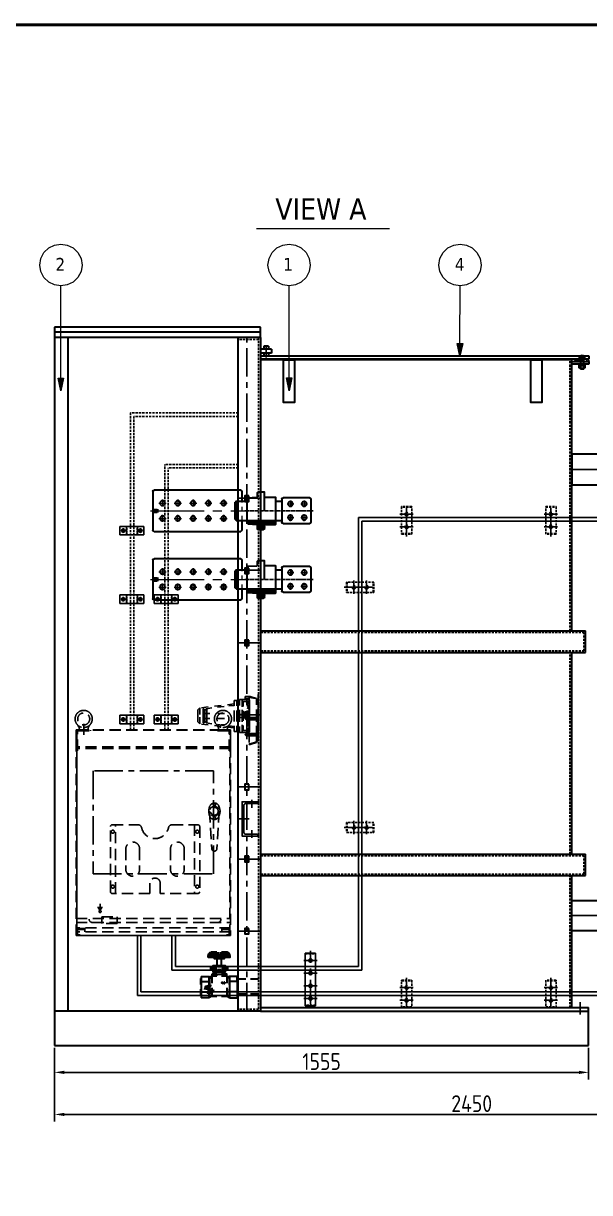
# Model space of a CAD drawing. Header units: millimetres. Extents: x 88585 to 99951, y -167251 to -159927.
# Drawn here: x 92421 to 94070, y -163577 to -160170 of the extents above; entities that cross this region are included whole.
import ezdxf

# ---------------------------------------------------------------- set-up
doc = ezdxf.new("R2010")
doc.units = ezdxf.units.MM
doc.header["$LTSCALE"] = 13
for name, pattern in [('CENTER', [50.8, 31.75, -6.35, 6.35, -6.35]), ('CENTER2', [1.125, 0.75, -0.125, 0.125, -0.125]), ('CENTERX2', [101.6, 63.5, -12.7, 12.7, -12.7]), ('DASHED', [0.75, 0.5, -0.25]), ('HIDDEN', [9.525, 6.35, -3.175]), ('点画线', [18, 12, -2, 2, -2]), ('虚线', [2, 1, -1])]:
    doc.linetypes.add(name, pattern=pattern)
for name, color, linetype in [('1', 4, 'Continuous'), ('1轮廓实线层', 7, 'Continuous'), ('2细线层', 4, 'Continuous'), ('3', 6, 'HIDDEN'), ('3中心线层', 1, 'CENTER'), ('4虚线层', 6, 'DASHED'), ('5剖面线层', 2, 'Continuous'), ('中心线', 1, 'CENTER2'), ('粗实线', 4, 'Continuous'), ('细实线', 2, 'Continuous')]:
    doc.layers.add(name, color=color, linetype=linetype)
for name, color, linetype, lineweight in [('中心线层', 1, '点画线', 18), ('剖面线层', 4, 'Continuous', 18), ('标注、文本', 3, 'Continuous', 25), ('虚线层', 6, '虚线', 18), ('铁心', 3, 'Continuous', 0)]:
    doc.layers.add(name, color=color, linetype=linetype, lineweight=lineweight)
doc.styles.get("Standard").update_dxf_attribs({"font": 'gbenor.shx', "bigfont": 'gbcbig.shx'})
doc.styles.add('Tahoma$001', font='tahoma.ttf', dxfattribs={"height": 2.159784})
doc.dimstyles.new('1-15', dxfattribs={"dimscale": 14, "dimtxt": 3.5, "dimasz": 2, "dimexe": 1.5, "dimexo": 0.5, "dimgap": 0.5, "dimtad": 1, "dimtoh": 1, "dimdec": 1, "dimdsep": 46, "dimtxsty": 'Standard', "dimcen": 2.5, "dimclrd": 3, "dimclre": 3, "dimclrt": 3, "dimadec": 0, "dimazin": 2, "dimtfac": 1, "dimtdec": 1, "dimtmove": 0, "dimatfit": 2, "dimfxl": 1, "dimarcsym": 0})

# ---------------------------------------------------------------- blocks, each defined once
blk = doc.blocks.new('A$C78C401C3')
at = {"layer": '剖面线层'}
h = blk.add_hatch(dxfattribs=at)
h.set_pattern_fill('无图案', color=256, angle=-45, style=0, pattern_type=0)
h.set_pattern_definition([(315, (-50.6011, 240.7014), (0.7071068, 0.7071068), [])])
edge = h.paths.add_edge_path(flags=0)
edge.add_line((108.7, 32), (132.8, 32))
edge.add_line((132.8, 32), (191.7, 32))
edge.add_line((191.7, 32), (191.7, 23.9))
edge.add_arc((189.7, 23.9), 2, -86.1859, 0, ccw=False)
edge.add_line((189.9, 21.9), (162.7, 20.1))
edge.add_arc((162.7, 19.1), 1, 93.8141, 180)
edge.add_line((161.7, 19.1), (161.7, 6))
edge.add_arc((160.7, 6), 1, -90, 0, ccw=False)
edge.add_line((160.7, 5), (142.7, 5))
edge.add_arc((142.7, 6), 1, 180, 270, ccw=False)
edge.add_line((141.7, 6), (141.7, 9.8))
edge.add_line((141.7, 9.8), (140.6, 10.4))
edge.add_line((140.6, 10.4), (141.7, 11.2))
edge.add_line((141.7, 11.2), (141.7, 12.5))
edge.add_line((141.7, 12.5), (140.6, 13.2))
edge.add_line((140.6, 13.2), (141.7, 13.9))
edge.add_line((141.7, 13.9), (141.7, 15))
edge.add_line((141.7, 15), (140.5, 15.9))
edge.add_line((140.5, 15.9), (141.7, 16.7))
edge.add_line((141.7, 16.7), (141.7, 18.6))
edge.add_line((141.7, 18.6), (141.7, 19))
edge.add_arc((140.7, 19), 1, 0, 90)
edge.add_line((140.7, 20), (109.7, 20))
edge.add_arc((109.7, 21), 1, 180, 270, ccw=False)
edge.add_line((108.7, 21), (108.7, 32))
at = {"layer": '中心线'}
for p, q in [((106.2, 60), (0, 60)), ((95.2, 60), (28.3, 60)), ((198.9, 60), (106.2, 60))]:
    blk.add_line(p, q, dxfattribs=at)
at = {"layer": '中心线层'}
for p, q in [((35.8, 80), (15.8, 80)), ((25.8, 90), (25.8, 70)), ((75.8, 80), (55.8, 80)), ((65.8, 90), (65.8, 70)), ((271, 82.2), (249.8, 82.2)), ((260.2, 92.5), (260.2, 71.9)), ((315.5, 82.2), (294.3, 82.2)), ((304.7, 92.5), (304.7, 71.9)), ((360, 82.2), (338.8, 82.2)), ((349.2, 92.5), (349.2, 71.9)), ((404.5, 82.2), (383.3, 82.2)), ((393.7, 92.5), (393.7, 71.9)), ((449, 82.2), (427.8, 82.2)), ((438.2, 92.5), (438.2, 71.9)), ((35.8, 40), (15.8, 40)), ((25.8, 30), (25.8, 50)), ((75.8, 40), (55.8, 40)), ((65.8, 30), (65.8, 50)), ((473.4, 60), (198.9, 60)), ((271, 37.8), (249.8, 37.8)), ((260.2, 27.4), (260.2, 48.1)), ((315.5, 37.8), (294.3, 37.8)), ((304.7, 27.4), (304.7, 48.1)), ((360, 37.7), (338.8, 37.7)), ((349.2, 27.4), (349.2, 48.1)), ((404.5, 37.7), (383.3, 37.7)), ((393.7, 27.4), (393.7, 48.1)), ((449, 37.7), (427.8, 37.7)), ((438.2, 27.4), (438.2, 48.1))]:
    blk.add_line(p, q, dxfattribs=at)
at = {"layer": '粗实线', "lineweight": 30}
for p, q in [((141.7, 60), (141.7, 114)), ((159.7, 115), (142.7, 115)), ((161.7, 101.9), (161.7, 113)), ((206.7, 88), (206.7, 116)), ((210.7, 120), (462.7, 120)), ((466.7, 116), (466.7, 4)), ((5.8, 26.5), (5.8, 93.5)), ((9.8, 97.5), (86.8, 97.5)), ((90.8, 93.5), (90.8, 26.5)), ((108.7, 88), (90.8, 88)), ((108.7, 21), (108.7, 99)), ((141.7, 100), (109.7, 100)), ((190.8, 98.1), (163.6, 99.9)), ((191.7, 23.9), (191.7, 97.1)), ((223.7, 88), (191.7, 88)), ((223.7, 88), (226.7, 85)), ((223.7, 88), (223.7, 32)), ((226.7, 35), (226.7, 85)), ((223.7, 32), (226.7, 35)), ((86.8, 22.5), (9.8, 22.5)), ((108.7, 32), (90.8, 32)), ((223.7, 32), (99.7, 32)), ((140.7, 20), (109.7, 20)), ((141.8, 16.7), (140.5, 15.9)), ((140.5, 15.9), (141.8, 15)), ((141.7, 13.9), (140.6, 13.2)), ((140.6, 13.2), (141.7, 12.5)), ((141.7, 11.2), (140.6, 10.4)), ((140.6, 10.4), (141.7, 9.8)), ((141.7, 18.6), (141.7, 19)), ((141.7, 16.7), (141.7, 18.6)), ((141.7, 13.9), (141.7, 15)), ((141.7, 11.2), (141.7, 12.5)), ((141.7, 8), (141.7, 9.8)), ((159.7, 5), (144.7, 5)), ((161.7, 7), (161.7, 18.1)), ((189.9, 21.9), (163.6, 20.1)), ((206.7, 4), (206.7, 32)), ((462.7, 0), (210.7, 0))]:
    blk.add_line(p, q, dxfattribs=at)
for centre in [(25.8, 80), (65.8, 80), (260.2, 82.2), (304.7, 82.2), (349.2, 82.2), (393.7, 82.2), (438.2, 82.2), (25.8, 40), (65.8, 40), (260.2, 37.8), (304.7, 37.8), (349.2, 37.7), (393.7, 37.7), (438.2, 37.7)]:
    blk.add_circle(centre, 7, dxfattribs=at)
for centre, radius, start, end in [((142.7, 114), 1, 90, 180), ((159.7, 113), 2, 360, 90), ((210.7, 116), 4, 90, 180), ((462.7, 116), 4, 0, 90), ((9.8, 93.5), 4, 90, 180), ((86.8, 93.5), 4, 0, 90), ((109.7, 99), 1, 90, 180), ((163.7, 101.9), 2, 180, 266.1859), ((190.7, 97.1), 1, 0, 86.1859), ((9.8, 26.5), 4, 180, 270), ((86.8, 26.5), 4, 270, 360), ((109.7, 21), 1, 180, 270), ((140.7, 19), 1, 0, 90), ((144.7, 8), 3, 180, 270), ((159.7, 7), 2, 270, 360), ((163.7, 18.1), 2, 93.8141, 180), ((189.7, 23.9), 2, 273.8141, 0), ((210.7, 4), 4, 180, 270), ((462.7, 4), 4, 270, 0)]:
    blk.add_arc(centre, radius, start, end, dxfattribs=at)
at = {"layer": '虚线层'}
for p, q in [((206.7, 32), (206.7, 88)), ((466.7, 65), (451.7, 65)), ((451.7, 65), (451.7, 54.9)), ((466.7, 64), (451.7, 64)), ((466.7, 55.9), (451.7, 55.9)), ((466.7, 54.9), (451.7, 54.9))]:
    blk.add_line(p, q, dxfattribs=at)
blk = doc.blocks.new('A$C4C206FB1')
at = {"layer": '标注、文本', "color": 4, "lineweight": 30}
for points in [[(69.4, 75.9), (53.1, 75.9), (53.1, 78)], [(69.4, 75.9), (53.1, 75.9), (53.1, 78), (60.7, 78)], [(58.5, 85.6), (56.4, 84.5), (54.2, 82.4)], [(58.5, 84.5), (56.4, 83.4), (55.3, 82.4)], [(58.5, 83.4), (57.4, 82.4), (56.4, 81.3)], [(58.5, 82.4), (57.4, 82.4), (56.4, 81.3)], [(68.3, 85.6), (65, 85.6), (61.8, 83.4), (60.7, 80.2)], [(65, 83.4), (63.9, 82.4), (62.9, 80.2)], [(65, 82.4), (63.9, 82.4), (62.9, 80.2)], [(62.9, 75.9), (62.9, 80.2), (62.9, 78)], [(62.9, 78), (84.5, 78)], [(67.2, 80.2), (67.2, 82.4), (67.2, 83.4), (66.1, 83.4)], [(67.2, 82.4), (66.1, 82.4)], [(67.2, 82.4), (67.2, 80.2)], [(69.4, 80.2), (68.3, 84.5), (68.3, 85.6)], [(78, 80.2), (79.1, 84.5), (80.2, 85.6)], [(78, 85.6), (88.9, 85.6)], [(94.3, 78), (94.3, 75.9), (78, 75.9)], [(86.7, 78), (94.3, 78), (94.3, 75.9), (78, 75.9)], [(81.3, 83.4), (80.2, 82.4)], [(80.2, 80.2), (81.3, 82.4)], [(86.7, 80.2), (85.6, 83.4), (82.4, 85.6)], [(84.5, 80.2), (83.4, 82.4), (82.4, 83.4)], [(84.5, 80.2), (83.4, 82.4), (82.4, 82.4)], [(84.5, 75.9), (84.5, 80.2), (84.5, 78)], [(93.2, 82.4), (91, 84.5), (88.9, 85.6)], [(92.1, 82.4), (91, 83.4), (88.9, 84.5)], [(91, 81.3), (89.9, 82.4), (88.9, 83.4)], [(91, 81.3), (89.9, 82.4), (88.9, 82.4)], [(69.4, 55.3), (57.4, 55.3), (57.4, 56.4), (69.4, 56.4)], [(69.4, 54.2), (57.4, 54.2), (57.4, 55.3), (69.4, 55.3)], [(69.4, 41.2), (59.6, 41.2), (59.6, 44.4), (69.4, 44.4)], [(61.8, 56.4), (61.8, 59.6), (85.6, 59.6), (85.6, 56.4)], [(85.6, 54.2), (85.6, 48.8), (61.8, 48.8), (61.8, 54.2)], [(89.9, 56.4), (89.9, 55.3), (78, 55.3)], [(78, 56.4), (89.9, 56.4)], [(89.9, 55.3), (89.9, 54.2), (78, 54.2)], [(78, 55.3), (89.9, 55.3)], [(87.8, 44.4), (87.8, 41.2), (78, 41.2)], [(78, 44.4), (87.8, 44.4)], [(0, 34.7), (15.2, 34.7)], [(23.8, 34.7), (39, 34.7)], [(39, 24.9), (39, 35.8)], [(40.1, 40.1), (40.1, 30.3), (40.1, 10.8), (40.1, 0)], [(54.2, 40.1), (54.2, 30.3), (54.2, 10.8), (54.2, 0)], [(59.6, 41.2), (59.6, 27.1)], [(62.9, 29.3), (63.9, 29.3), (63.9, 28.2)], [(62.9, 29.3), (62.9, 28.2)], [(62.9, 26), (63.9, 26), (63.9, 27.1)], [(67.2, 26), (67.2, 27.1), (63.9, 27.1)], [(67.2, 29.3), (69.4, 28.2), (67.2, 26)], [(67.2, 29.3), (67.2, 28.2)], [(87.8, 41.2), (87.8, 27.1)], [(100.8, 15.2), (98.6, 21.7), (92.1, 23.8), (88.9, 22.8)], [(99.7, 15.2), (97.5, 20.6), (92.1, 22.8), (88.9, 21.7)], [(107.3, 40.1), (107.3, 30.3), (93.2, 30.3)], [(93.2, 40.1), (93.2, 30.3), (93.2, 10.8), (93.2, 0)], [(107.3, 40.1), (107.3, 30.3), (107.3, 10.8), (107.3, 0)], [(108.4, 24.9), (108.4, 35.8)], [(0, 6.5), (15.2, 6.5)], [(23.8, 6.5), (39, 6.5)], [(55.3, 16.3), (55.3, 5.4)], [(56.4, 2.2), (69.4, 2.2)], [(58.5, 3.3), (69.4, 3.3)], [(59.6, 18.4), (59.6, 3.3)], [(78, 3.3), (87.8, 3.3)], [(78, 3.3), (88.9, 3.3)], [(78, 2.2), (91, 2.2)], [(84.5, 15.2), (86.7, 9.8), (92.1, 7.6), (96.5, 8.7)], [(85.6, 15.2), (87.8, 10.8), (92.1, 8.7), (95.4, 9.8)], [(87.8, 18.4), (87.8, 3.3), (93.2, 0)], [(87.8, 15.2), (88.9, 11.9), (92.1, 10.8), (94.3, 11.9)], [(97.5, 15.2), (95.4, 18.4), (92.1, 20.6), (89.9, 19.5)], [(92.1, 16.3), (92.1, 5.4)], [(107.3, 10.8), (93.2, 10.8)], [(99.7, 15.2), (99.7, 16.3)], [(100.8, 15.2), (100.8, 16.3)]]:
    blk.add_lwpolyline(points, dxfattribs=at)
for points in [[(83.4, 75.9), (83.4, 73.7), (63.9, 73.7), (63.9, 75.9)], [(78, 73.7), (78, 59.6), (69.4, 59.6), (69.4, 73.7)], [(83.4, 48.8), (83.4, 44.4), (63.9, 44.4), (63.9, 48.8)], [(94.3, 15.2), (94.3, 17.3), (92.1, 17.3), (91, 17.3), (89.9, 15.2), (91, 14.1), (92.1, 14.1), (94.3, 14.1)], [(93.2, 15.2), (93.2, 16.3), (92.1, 16.3), (92.1, 15.2)]]:
    blk.add_lwpolyline(points, close=True, dxfattribs=at)
for points in [[(53.1, 78), (53.1, 78), (54.2, 82.4), (54.2, 82.4)], [(53.1, 78), (53.1, 78), (55.3, 82.4), (55.3, 82.4)], [(55.3, 78), (55.3, 78), (56.4, 81.3), (56.4, 81.3)], [(55.3, 78), (55.3, 78), (56.4, 81.3), (56.4, 81.3)], [(60.7, 78), (60.7, 78), (55.3, 78), (55.3, 78)], [(56.4, 80.2), (56.4, 80.2), (60.7, 80.2), (60.7, 80.2)], [(58.5, 85.6), (58.5, 85.6), (69.4, 85.6), (69.4, 85.6)], [(58.5, 84.5), (58.5, 84.5), (63.9, 84.5), (63.9, 84.5)], [(58.5, 83.4), (58.5, 83.4), (61.8, 83.4), (61.8, 83.4)], [(58.5, 82.4), (58.5, 82.4), (61.8, 82.4), (61.8, 82.4)], [(60.7, 80.2), (60.7, 80.2), (60.7, 75.9), (60.7, 75.9)], [(60.7, 78), (60.7, 78), (62.9, 78), (62.9, 78)], [(62.9, 80.2), (62.9, 80.2), (84.5, 80.2), (84.5, 80.2)], [(84.5, 78), (84.5, 78), (62.9, 78), (62.9, 78)], [(65, 83.4), (65, 83.4), (66.1, 83.4), (66.1, 83.4)], [(65, 82.4), (65, 82.4), (66.1, 82.4), (66.1, 82.4)], [(71.5, 85.6), (71.5, 85.6), (71.5, 75.9), (71.5, 75.9)], [(75.9, 85.6), (75.9, 85.6), (75.9, 75.9), (75.9, 75.9)], [(79.1, 84.5), (79.1, 84.5), (79.1, 85.6), (79.1, 85.6)], [(82.4, 85.6), (82.4, 85.6), (80.2, 85.6), (80.2, 85.6)], [(80.2, 82.4), (80.2, 82.4), (80.2, 80.2), (80.2, 80.2)], [(82.4, 83.4), (82.4, 83.4), (81.3, 83.4), (81.3, 83.4)], [(82.4, 82.4), (82.4, 82.4), (81.3, 82.4), (81.3, 82.4)], [(88.9, 84.5), (88.9, 84.5), (83.4, 84.5), (83.4, 84.5)], [(88.9, 83.4), (88.9, 83.4), (85.6, 83.4), (85.6, 83.4)], [(88.9, 82.4), (88.9, 82.4), (85.6, 82.4), (85.6, 82.4)], [(86.7, 80.2), (86.7, 80.2), (91, 80.2), (91, 80.2)], [(91, 80.2), (91, 80.2), (86.7, 80.2), (86.7, 80.2)], [(86.7, 80.2), (86.7, 80.2), (86.7, 75.9), (86.7, 75.9)], [(94.3, 78), (94.3, 78), (86.7, 78), (86.7, 78)], [(86.7, 78), (86.7, 78), (92.1, 78), (92.1, 78)], [(92.1, 78), (92.1, 78), (91, 81.3), (91, 81.3)], [(92.1, 78), (92.1, 78), (91, 81.3), (91, 81.3)], [(94.3, 78), (94.3, 78), (92.1, 82.4), (92.1, 82.4)], [(94.3, 78), (94.3, 78), (93.2, 82.4), (93.2, 82.4)], [(94.3, 75.9), (94.3, 75.9), (94.3, 78), (94.3, 78)], [(63.9, 59.6), (63.9, 59.6), (63.9, 56.4), (63.9, 56.4)], [(63.9, 54.2), (63.9, 54.2), (63.9, 48.8), (63.9, 48.8)], [(67.2, 44.4), (67.2, 44.4), (67.2, 41.2), (67.2, 41.2)], [(68.3, 44.4), (68.3, 44.4), (68.3, 41.2), (68.3, 41.2)], [(72.6, 59.6), (72.6, 59.6), (72.6, 56.4), (72.6, 56.4)], [(72.6, 54.2), (72.6, 54.2), (72.6, 48.8), (72.6, 48.8)], [(75.9, 59.6), (75.9, 59.6), (75.9, 56.4), (75.9, 56.4)], [(75.9, 54.2), (75.9, 54.2), (75.9, 48.8), (75.9, 48.8)], [(79.1, 44.4), (79.1, 44.4), (79.1, 41.2), (79.1, 41.2)], [(80.2, 44.4), (80.2, 44.4), (80.2, 41.2), (80.2, 41.2)], [(83.4, 59.6), (83.4, 59.6), (83.4, 56.4), (83.4, 56.4)], [(83.4, 54.2), (83.4, 54.2), (83.4, 48.8), (83.4, 48.8)], [(40.1, 40.1), (40.1, 40.1), (46.6, 40.1), (46.6, 40.1)], [(40.1, 30.3), (40.1, 30.3), (40.1, 40.1), (40.1, 40.1)], [(40.1, 30.3), (40.1, 30.3), (46.6, 30.3), (46.6, 30.3)], [(46.6, 40.1), (46.6, 40.1), (54.2, 40.1), (54.2, 40.1)], [(46.6, 30.3), (46.6, 30.3), (54.2, 30.3), (54.2, 30.3)], [(54.2, 40.1), (54.2, 40.1), (59.6, 36.8), (59.6, 36.8)], [(55.3, 35.8), (55.3, 35.8), (55.3, 24.9), (55.3, 24.9)], [(56.4, 39), (56.4, 39), (59.6, 39), (59.6, 39)], [(58.5, 37.9), (58.5, 37.9), (59.6, 37.9), (59.6, 37.9)], [(62.9, 26), (62.9, 26), (62.9, 28.2), (62.9, 28.2)], [(63.9, 28.2), (63.9, 28.2), (67.2, 28.2), (67.2, 28.2)], [(93.2, 40.1), (93.2, 40.1), (87.8, 36.8), (87.8, 36.8)], [(87.8, 39), (87.8, 39), (91, 39), (91, 39)], [(87.8, 37.9), (87.8, 37.9), (88.9, 37.9), (88.9, 37.9)], [(92.1, 35.8), (92.1, 35.8), (92.1, 24.9), (92.1, 24.9)], [(107.3, 40.1), (107.3, 40.1), (93.2, 40.1), (93.2, 40.1)], [(39, 5.4), (39, 5.4), (39, 16.3), (39, 16.3)], [(40.1, 10.8), (40.1, 10.8), (46.6, 10.8), (46.6, 10.8)], [(46.6, 10.8), (46.6, 10.8), (54.2, 10.8), (54.2, 10.8)], [(54.2, 0), (54.2, 0), (59.6, 3.3), (59.6, 3.3)], [(59.6, 3.3), (59.6, 3.3), (69.4, 3.3), (69.4, 3.3)], [(97.5, 15.2), (97.5, 15.2), (97.5, 16.3), (97.5, 16.3)], [(108.4, 5.4), (108.4, 5.4), (108.4, 16.3), (108.4, 16.3)], [(45.5, 0), (45.5, 0), (40.1, 0), (40.1, 0)], [(54.2, 0), (54.2, 0), (45.5, 0), (45.5, 0)], [(93.2, 0), (93.2, 0), (107.3, 0), (107.3, 0)]]:
    blk.add_open_spline(points, degree=3, dxfattribs=at)
blk = doc.blocks.new('A$C732158F3')
at = {"layer": '4虚线层', "ltscale": 3}
h = blk.add_hatch(color=256, dxfattribs=at)
h.dxf.hatch_style = 2
h.paths.add_polyline_path([(7.3, 129.5), (7.3, 82.9), (11.6, 82.9)])
h = blk.add_hatch(color=256, dxfattribs=at)
h.dxf.hatch_style = 2
h.paths.add_polyline_path([(7.3, 129.5), (11.6, 129.5), (11.6, 82.9)])
h = blk.add_hatch(color=256, dxfattribs=at)
h.dxf.hatch_style = 2
h.paths.add_polyline_path([(7.3, 82.9), (7.3, 43.6), (11.6, 43.6)])
h = blk.add_hatch(color=256, dxfattribs=at)
h.dxf.hatch_style = 2
h.paths.add_polyline_path([(7.3, 82.9), (11.6, 82.9), (11.6, 43.6)])
h = blk.add_hatch(color=256, dxfattribs=at)
h.dxf.hatch_style = 2
h.paths.add_polyline_path([(7.3, 43.6), (7.3, 36.4), (11.6, 36.4)])
h = blk.add_hatch(color=256, dxfattribs=at)
h.dxf.hatch_style = 2
h.paths.add_polyline_path([(7.3, 43.6), (11.6, 43.6), (11.6, 36.4)])
for points in [[(11.6, 133.9), (30.6, 139.7), (33.5, 139.7)], [(33.5, 133.9), (45.1, 133.9), (45.1, 139.7), (33.5, 139.7)], [(33.5, 120.8), (33.5, 139.7)], [(5.8, 122.2), (5.8, 109.1)], [(7.3, 129.5), (7.3, 112)], [(7.3, 109.1), (7.3, 122.2)], [(11.6, 114.9), (11.6, 133.9)], [(61.1, 130.9), (53.8, 130.9), (34.9, 130.9), (32, 129.5), (32, 128), (32, 125.1), (34.9, 125.1)], [(53.8, 122.2), (53.8, 123.7), (50.9, 125.1), (33.5, 125.1)], [(53.8, 122.2), (53.8, 123.7), (50.9, 125.1), (33.5, 125.1)], [(33.5, 88.8), (33.5, 107.7)], [(37.8, 110.6), (37.8, 125.1)], [(50.9, 125.1), (50.9, 110.6)], [(50.9, 125.1), (50.9, 110.6)], [(53.8, 122.2), (53.8, 109.1)], [(53.8, 122.2), (53.8, 109.1)], [(77.1, 128), (61.1, 128), (61.1, 130.9)], [(61.1, 130.9), (61.1, 113.5)], [(75.7, 117.8), (77.1, 117.8)], [(77.1, 128), (77.1, 112)], [(142.6, 106.2), (158.6, 103.3)], [(152.8, 109.1), (177.5, 106.2)], [(158.6, 103.3), (160, 100.4), (161.5, 100.4), (163, 100.4), (164.4, 101.8)], [(165.9, 103.3), (164.4, 101.8)], [(167.3, 101.8), (167.3, 103.3), (165.9, 103.3)], [(177.5, 106.2), (183.3, 100.4), (183.3, 82.9)], [(5.8, 96), (5.8, 82.9)], [(5.8, 69.8), (5.8, 82.9)], [(7.3, 100.4), (7.3, 82.9)], [(7.3, 65.5), (7.3, 82.9)], [(11.6, 65.5), (11.6, 82.9)], [(11.6, 81.5), (11.6, 80), (13.1, 78.6), (33.5, 78.6)], [(11.6, 78.6), (11.6, 77.1), (13.1, 75.7)], [(11.6, 75.7), (11.6, 74.2), (13.1, 72.7)], [(13.1, 71.3), (11.6, 71.3), (11.6, 69.8)], [(32, 98.9), (32, 82.9)], [(32, 66.9), (32, 82.9)], [(33.5, 88.8), (33.5, 87.3), (34.9, 85.8)], [(42.2, 72.7), (42.2, 74.2), (42.2, 75.7), (39.3, 75.7), (33.5, 75.7)], [(33.5, 75.7), (33.5, 72.7)], [(37.8, 71.3), (37.8, 40.7), (33.5, 40.7), (36.4, 40.7)], [(50.9, 40.7), (33.5, 40.7), (33.5, 71.3)], [(34.9, 85.8), (39.3, 84.4), (42.2, 78.6)], [(37.8, 84.4), (37.8, 98.9)], [(45.1, 77.1), (43.6, 78.6), (42.2, 78.6)], [(42.2, 71.3), (43.6, 72.7), (45.1, 74.2)], [(50.9, 97.5), (50.9, 82.9)], [(50.9, 97.5), (50.9, 82.9)], [(50.9, 68.4), (50.9, 82.9)], [(53.8, 100.4), (53.8, 82.9)], [(53.8, 96), (53.8, 82.9)], [(53.8, 96), (53.8, 82.9)], [(53.8, 65.5), (53.8, 82.9)], [(53.8, 69.8), (53.8, 82.9)], [(61.1, 100.4), (61.1, 82.9)], [(61.1, 65.5), (61.1, 82.9)], [(69.8, 98.9), (69.8, 82.9)], [(69.8, 66.9), (69.8, 82.9)], [(77.1, 98.9), (77.1, 82.9)], [(77.1, 66.9), (77.1, 82.9)], [(125.1, 90.2), (97.5, 90.2)], [(125.1, 75.7), (97.5, 75.7)], [(167.3, 90.2), (138.2, 90.2)], [(167.3, 75.7), (138.2, 75.7)], [(165.9, 62.6), (167.3, 62.6), (167.3, 64), (167.3, 82.9)], [(177.5, 59.7), (183.3, 65.5), (183.3, 82.9)], [(7.3, 56.7), (7.3, 43.6)], [(7.3, 36.4), (7.3, 53.8)], [(11.6, 53.8), (11.6, 36.4)], [(53.8, 40.7), (34.9, 40.7), (32, 40.7), (32, 37.8)], [(32, 37.8), (32, 36.4), (34.9, 34.9)], [(33.5, 40.7), (33.5, 39.3), (34.9, 39.3)], [(34.9, 39.3), (39.3, 37.8), (42.2, 32)], [(61.1, 34.9), (53.8, 34.9), (34.9, 34.9)], [(50.9, 40.7), (50.9, 55.3)], [(50.9, 40.7), (53.8, 42.2), (53.8, 43.6)], [(53.8, 43.6), (53.8, 56.7)], [(61.1, 34.9), (61.1, 52.4)], [(69.8, 37.8), (69.8, 53.8)], [(77.1, 37.8), (77.1, 53.8)], [(142.6, 59.7), (158.6, 62.6)], [(152.8, 56.7), (177.5, 59.7)], [(164.4, 64), (163, 65.5), (161.5, 65.5), (160, 65.5), (158.6, 62.6)], [(165.9, 62.6), (164.4, 64)], [(165.9, 62.6), (165.9, 64)], [(11.6, 16), (8.7, 16), (8.7, 8.7), (11.6, 8.7)], [(11.6, 21.8), (11.6, 32)], [(11.6, 32), (11.6, 29.1), (13.1, 29.1)], [(11.6, 29.1), (11.6, 27.6), (13.1, 26.2)], [(13.1, 24.7), (11.6, 24.7), (11.6, 21.8), (11.6, 5.8)], [(33.5, 1.5), (30.6, 1.5), (11.6, 7.3)], [(33.5, 1.5), (33.5, 0), (30.6, 0), (11.6, 5.8)], [(42.2, 26.2), (42.2, 27.6), (39.3, 29.1), (33.5, 29.1)], [(45.1, 29.1), (43.6, 30.6), (42.2, 32)], [(42.2, 24.7), (43.6, 26.2), (45.1, 27.6)]]:
    blk.add_lwpolyline(points, dxfattribs=at)
blk.add_lwpolyline([(11.6, 34.9), (11.6, 32)], close=True, dxfattribs=at)
for points in [[(0, 145.5), (0, 145.5), (0, 120.8), (0, 120.8)], [(7.3, 145.5), (7.3, 145.5), (7.3, 120.8), (7.3, 120.8)], [(33.5, 136.8), (33.5, 136.8), (11.6, 133.9), (11.6, 133.9)], [(0, 107.7), (0, 107.7), (0, 82.9), (0, 82.9)], [(7.3, 122.2), (7.3, 122.2), (5.8, 122.2), (5.8, 122.2)], [(11.6, 129.5), (11.6, 129.5), (7.3, 129.5), (7.3, 129.5)], [(7.3, 107.7), (7.3, 107.7), (7.3, 82.9), (7.3, 82.9)], [(32, 128), (32, 128), (32, 129.5), (32, 129.5)], [(32, 128), (32, 128), (32, 112), (32, 112)], [(32, 112), (32, 112), (32, 82.9), (32, 82.9)], [(37.8, 117.8), (37.8, 117.8), (33.5, 125.1), (33.5, 125.1)], [(33.5, 114.9), (33.5, 114.9), (37.8, 103.3), (37.8, 103.3)], [(34.9, 125.1), (34.9, 125.1), (53.8, 125.1), (53.8, 125.1)], [(37.8, 120.8), (37.8, 120.8), (36.4, 125.1), (36.4, 125.1)], [(53.8, 130.9), (53.8, 130.9), (53.8, 113.5), (53.8, 113.5)], [(69.8, 128), (69.8, 128), (69.8, 112), (69.8, 112)], [(77.1, 117.8), (77.1, 117.8), (103.3, 114.9), (103.3, 114.9)], [(77.1, 113.5), (77.1, 113.5), (93.1, 112), (93.1, 112)], [(106.2, 110.6), (106.2, 110.6), (130.9, 107.7), (130.9, 107.7)], [(114.9, 113.5), (114.9, 113.5), (139.7, 110.6), (139.7, 110.6)], [(157.1, 82.9), (157.1, 82.9), (157.1, 104.8), (157.1, 104.8)], [(158.6, 82.9), (158.6, 82.9), (158.6, 103.3), (158.6, 103.3)], [(177.5, 106.2), (177.5, 106.2), (177.5, 82.9), (177.5, 82.9)], [(0, 71.3), (0, 71.3), (0, 46.6), (0, 46.6)], [(7.3, 82.9), (7.3, 82.9), (7.3, 96), (7.3, 96)], [(7.3, 82.9), (7.3, 82.9), (7.3, 69.8), (7.3, 69.8)], [(7.3, 71.3), (7.3, 71.3), (7.3, 46.6), (7.3, 46.6)], [(11.6, 82.9), (11.6, 82.9), (11.6, 101.8), (11.6, 101.8)], [(11.6, 82.9), (11.6, 82.9), (11.6, 65.5), (11.6, 65.5)], [(33.5, 75.7), (33.5, 75.7), (13.1, 75.7), (13.1, 75.7)], [(33.5, 72.7), (33.5, 72.7), (13.1, 72.7), (13.1, 72.7)], [(33.5, 71.3), (33.5, 71.3), (13.1, 71.3), (13.1, 71.3)], [(32, 55.3), (32, 55.3), (32, 82.9), (32, 82.9)], [(42.2, 78.6), (42.2, 78.6), (33.5, 78.6), (33.5, 78.6)], [(33.5, 75.7), (33.5, 75.7), (33.5, 72.7), (33.5, 72.7)], [(33.5, 72.7), (33.5, 72.7), (42.2, 72.7), (42.2, 72.7)], [(33.5, 71.3), (33.5, 71.3), (42.2, 71.3), (42.2, 71.3)], [(33.5, 71.3), (33.5, 71.3), (33.5, 40.7), (33.5, 40.7)], [(45.1, 74.2), (45.1, 74.2), (45.1, 77.1), (45.1, 77.1)], [(53.8, 87.3), (53.8, 87.3), (61.1, 87.3), (61.1, 87.3)], [(53.8, 78.6), (53.8, 78.6), (61.1, 78.6), (61.1, 78.6)], [(157.1, 82.9), (157.1, 82.9), (157.1, 62.6), (157.1, 62.6)], [(158.6, 82.9), (158.6, 82.9), (158.6, 62.6), (158.6, 62.6)], [(164.4, 82.9), (164.4, 82.9), (164.4, 101.8), (164.4, 101.8)], [(164.4, 82.9), (164.4, 82.9), (164.4, 64), (164.4, 64)], [(167.3, 82.9), (167.3, 82.9), (167.3, 101.8), (167.3, 101.8)], [(177.5, 59.7), (177.5, 59.7), (177.5, 82.9), (177.5, 82.9)], [(5.8, 43.6), (5.8, 43.6), (5.8, 56.7), (5.8, 56.7)], [(7.3, 43.6), (7.3, 43.6), (5.8, 43.6), (5.8, 43.6)], [(11.6, 36.4), (11.6, 36.4), (7.3, 36.4), (7.3, 36.4)], [(11.6, 34.9), (11.6, 34.9), (11.6, 52.4), (11.6, 52.4)], [(32, 37.8), (32, 37.8), (32, 53.8), (32, 53.8)], [(33.5, 50.9), (33.5, 50.9), (37.8, 62.6), (37.8, 62.6)], [(37.8, 48), (37.8, 48), (33.5, 40.7), (33.5, 40.7)], [(37.8, 45.1), (37.8, 45.1), (36.4, 40.7), (36.4, 40.7)], [(37.8, 56.7), (37.8, 56.7), (37.8, 58.2), (37.8, 58.2)], [(53.8, 34.9), (53.8, 34.9), (53.8, 52.4), (53.8, 52.4)], [(61.1, 37.8), (61.1, 37.8), (77.1, 37.8), (77.1, 37.8)], [(77.1, 52.4), (77.1, 52.4), (93.1, 53.8), (93.1, 53.8)], [(77.1, 48), (77.1, 48), (103.3, 50.9), (103.3, 50.9)], [(106.2, 55.3), (106.2, 55.3), (130.9, 58.2), (130.9, 58.2)], [(114.9, 52.4), (114.9, 52.4), (139.7, 55.3), (139.7, 55.3)], [(0, 33.5), (0, 33.5), (0, 8.7), (0, 8.7)], [(7.3, 33.5), (7.3, 33.5), (7.3, 8.7), (7.3, 8.7)], [(11.6, 32), (11.6, 32), (13.1, 32), (13.1, 32)], [(33.5, 32), (33.5, 32), (13.1, 32), (13.1, 32)], [(33.5, 29.1), (33.5, 29.1), (13.1, 29.1), (13.1, 29.1)], [(33.5, 26.2), (33.5, 26.2), (13.1, 26.2), (13.1, 26.2)], [(33.5, 24.7), (33.5, 24.7), (13.1, 24.7), (13.1, 24.7)], [(42.2, 32), (42.2, 32), (33.5, 32), (33.5, 32)], [(33.5, 29.1), (33.5, 29.1), (33.5, 26.2), (33.5, 26.2)], [(33.5, 26.2), (33.5, 26.2), (42.2, 26.2), (42.2, 26.2)], [(33.5, 24.7), (33.5, 24.7), (42.2, 24.7), (42.2, 24.7)], [(33.5, 24.7), (33.5, 24.7), (33.5, 0), (33.5, 0)], [(45.1, 27.6), (45.1, 27.6), (45.1, 29.1), (45.1, 29.1)]]:
    blk.add_open_spline(points, degree=3, dxfattribs=at)
blk = doc.blocks.new('A$C29675728')
at = {"layer": '1', "color": 1, "linetype": 'CENTERX2', "lineweight": -3, "ltscale": 0.1}
for p, q in [((20, 87.8), (20, 110.3)), ((59.4, 55.2), (27.1, 55.2)), ((20, 22.6), (20, 0))]:
    blk.add_line(p, q, dxfattribs=at)
at = {"layer": '1'}
blk.add_lwpolyline([(0, 105.2), (0, 104.9, 0.414214), (5, 99.9), (37.7, 99.9, -0.414214), (42.7, 94.9), (42.7, 15.5, -0.414214), (37.7, 10.5), (5, 10.5, 0.414214), (0, 5.5), (0, 5.2), (48, 5.2), (48, 105.2)], format="xyb", close=True, dxfattribs=at)
blk = doc.blocks.new('A$C6DF6236B')
at = {"layer": '1', "color": 1, "linetype": 'CENTERX2', "lineweight": -3, "ltscale": 0.1}
for p, q in [((0, 139.1), (39.1, 139.1)), ((19.6, 0), (19.6, 167.2)), ((0, 102.1), (39.1, 102.1)), ((0, 65.1), (39.1, 65.1)), ((0, 28.1), (39.1, 28.1))]:
    blk.add_line(p, q, dxfattribs=at)
at = {"layer": '1'}
for p, q in [((4.5, 6.6), (4.5, 160.6)), ((4.5, 160.6), (34.5, 160.6)), ((34.5, 160.6), (34.5, 6.6)), ((34.5, 6.6), (4.5, 6.6))]:
    blk.add_line(p, q, dxfattribs=at)
for centre in [(19.6, 139.1, -960), (19.6, 102.1, -960), (19.6, 65.1, -960), (19.6, 28.1, -960)]:
    blk.add_circle(centre, 5, dxfattribs=at)
at = {"layer": '4虚线层'}
for p, q in [((4.5, 158.6), (34.5, 158.6)), ((34.5, 8.6), (4.5, 8.6))]:
    blk.add_line(p, q, dxfattribs=at)
blk = doc.blocks.new('A$C20E227F2')
at = {"layer": '1', "color": 1, "linetype": 'CENTERX2', "lineweight": -3, "ltscale": 0.1}
for p, q in [((19.6, 93.2), (19.6, 0)), ((39.1, 65.1), (0, 65.1)), ((39.1, 28.1), (0, 28.1))]:
    blk.add_line(p, q, dxfattribs=at)
at = {"layer": '4虚线层'}
for p, q in [((4.6, 6.6), (4.6, 86.6)), ((4.6, 86.6), (34.6, 86.6)), ((4.6, 84.6), (34.6, 84.6)), ((34.6, 86.6), (34.6, 6.6)), ((34.6, 8.6), (4.6, 8.6)), ((34.6, 6.6), (4.6, 6.6))]:
    blk.add_line(p, q, dxfattribs=at)
for centre in [(19.6, 65.1, -960), (19.6, 28.1, -960)]:
    blk.add_circle(centre, 5, dxfattribs=at)
blk = doc.blocks.new('A$C7FBB5A69')
at = {"layer": '1'}
for p, q in [((0, 0), (0, 70)), ((0, 70), (25, 70)), ((25, 70), (25, 0)), ((25, 51), (0, 51)), ((25, 19), (0, 19)), ((25, 0), (0, 0))]:
    blk.add_line(p, q, dxfattribs=at)
for centre in [(12.5, 60), (12.5, 10)]:
    blk.add_circle(centre, 5, dxfattribs=at)
at = {"layer": '3', "ltscale": 0.06}
for p, q in [((25, 50), (0, 50)), ((25, 20), (0, 20))]:
    blk.add_line(p, q, dxfattribs=at)
at = {"layer": '3中心线层'}
for p, q in [((19.3, 60), (5.7, 60)), ((12.5, 53.6), (12.5, 66.4)), ((19.3, 10), (5.7, 10)), ((12.5, 16.4), (12.5, 3.6))]:
    blk.add_line(p, q, dxfattribs=at)
blk = doc.blocks.new('A$C6FF33F83')
at = {"layer": '1', "color": 1, "linetype": 'CENTERX2', "lineweight": -3, "ltscale": 0.1}
for p, q in [((0, 1410), (942.9, 1410)), ((0, 110), (929, 110))]:
    blk.add_line(p, q, dxfattribs=at)
at = {"layer": '粗实线', "lineweight": 30}
blk.add_line((6, 1420.5), (6, 1365.5), dxfattribs=at)
for points in [[(529.2, 1454.5), (6, 1454.5), (6, 1365.5), (919, 1365.5), (919, 1454.5), (539.2, 1454.5)], [(529.2, 65.5), (6, 65.5), (6, 154.5), (919, 154.5), (919, 65.5), (539.2, 65.5)]]:
    blk.add_lwpolyline(points, dxfattribs=at)
blk = doc.blocks.new('A$C36E24594')
at = {"layer": '1', "color": 1, "linetype": 'CENTERX2', "lineweight": -3, "ltscale": 0.1}
blk.add_lwpolyline([(402.7, 480), (52.7, 480), (52.7, 180), (402.7, 180)], close=True, dxfattribs=at)
at = {"layer": '4虚线层', "ltscale": 5}
for p, q in [((25, 584.5), (25, 625.9)), ((2.7, 0), (2.7, 600)), ((2.7, 600), (452.7, 600)), ((2.7, 560), (2.7, 600)), ((2.7, 598.5), (452.7, 598.5)), ((4.7, 0), (4.7, 600)), ((4.7, 600), (4.7, 0)), ((5, 538.5), (5, 595.2)), ((7.3, 538.5), (7.3, 595.2)), ((8.3, 598.5), (45, 598.5)), ((8.3, 596.2), (45, 596.2)), ((12.5, 600), (37.5, 600)), ((37.5, 600), (12.5, 600)), ((45, 598.5), (45, 596.2)), ((45, 598.5), (45, 596.2)), ((447.1, 598.5), (410.4, 598.5)), ((410.4, 598.5), (410.4, 596.2)), ((410.4, 598.5), (410.4, 596.2)), ((447.1, 596.2), (410.4, 596.2)), ((442.9, 600), (417.9, 600)), ((442.9, 600), (417.9, 600)), ((422.7, 600), (452.7, 600)), ((448.1, 538.5), (448.1, 595.2)), ((450.4, 538.5), (450.4, 595.2)), ((450.7, 0), (450.7, 600)), ((450.7, 0), (450.7, 600)), ((452.7, 600), (452.7, 0)), ((452.7, 560), (452.7, 600)), ((452.7, 600), (452.7, 550)), ((2.7, 550), (2.7, 560)), ((452.7, 550), (2.7, 550)), ((5, 550), (5, 560)), ((5, 550), (5, 560)), ((450.4, 550), (450.4, 560)), ((452.7, 550), (452.7, 560)), ((452.7, 550), (452.7, 545)), ((452.7, 549.4), (452.7, 527.7)), ((452.7, 545), (2.7, 545)), ((7.3, 538.5), (5, 538.5)), ((448.1, 538.5), (450.4, 538.5)), ((390.6, 371.6), (392.2, 376.7)), ((420.5, 371.6), (418.8, 376.7)), ((390.6, 353), (392.2, 348)), ((391.5, 362.3), (398, 252.3)), ((419.5, 362.3), (413, 252.3)), ((420.5, 353), (418.8, 348)), ((102.7, 127.7), (102.7, 317.7)), ((107.7, 322.7), (183.7, 322.7)), ((117.7, 122.7), (117.7, 322.7)), ((281.7, 322.7), (357.7, 322.7)), ((347.7, 322.7), (347.7, 122.7)), ((362.7, 317.7), (362.7, 127.7)), ((147.7, 252.7), (147.7, 192.7)), ((187.7, 252.7), (187.7, 192.7)), ((277.7, 252.7), (277.7, 192.7)), ((317.7, 252.7), (317.7, 192.7)), ((217.7, 152.7), (217.7, 122.7)), ((247.7, 152.7), (247.7, 122.7)), ((217.7, 122.7), (107.7, 122.7)), ((357.7, 122.7), (247.7, 122.7)), ((79.5, 82), (65.5, 82)), ((77.5, 79), (67.5, 79)), ((75.5, 76), (69.5, 76)), ((72.5, 82), (72.5, 92.2)), ((2.7, 50), (452.7, 50)), ((2.7, 38), (452.7, 38)), ((77.7, 35), (77.7, 55)), ((77.7, 55), (122.7, 55)), ((122.7, 35), (77.7, 35)), ((122.7, 55), (122.7, 35)), ((452.7, 22.6), (2.7, 22.6)), ((452.7, 10.6), (2.7, 10.6)), ((452.7, 0), (2.7, 0)), ((2.7, 0), (452.7, 0)), ((5, 2.3), (5, 17)), ((14.7, 2.3), (5, 2.3)), ((5, 2.3), (7.3, 2.3)), ((7.3, 2.3), (7.3, 17)), ((8.3, 20.3), (25, 20.3)), ((8.3, 18), (25, 18)), ((8.7, 22.6), (8.7, 20.3)), ((28, 20.3), (8.7, 20.3)), ((14.7, 0), (14.7, 2.3)), ((25, 20.3), (25, 18)), ((28, 22.6), (28, 10.6)), ((427.4, 22.6), (427.4, 10.6)), ((446.7, 20.3), (427.4, 20.3)), ((447.1, 20.3), (430.4, 20.3)), ((430.4, 20.3), (430.4, 18)), ((447.1, 18), (430.4, 18)), ((440.7, 2.3), (450.4, 2.3)), ((440.7, 0), (440.7, 2.3)), ((446.7, 22.6), (446.7, 20.3)), ((448.1, 2.3), (448.1, 17)), ((450.4, 2.3), (448.1, 2.3)), ((450.4, 2.3), (450.4, 17))]:
    blk.add_line(p, q, dxfattribs=at)
for centre, radius in [((25, 631.3), 17.5), ((430.4, 631.3), 17.5), ((405.5, 362.3), 14), ((405.5, 381.8), 3.2), ((405.5, 381.8), 3.2), ((405.5, 381.8), 3.2), ((405.5, 362.3), 11.2), ((405.5, 362.3), 11.2), ((405.5, 362.3), 11.2), ((405.5, 342.8), 3.2), ((405.5, 342.8), 3.2), ((405.5, 342.8), 3.2), ((109.7, 302.7), 4.5), ((355.7, 302.7), 4.5), ((109.7, 142.7), 4.5), ((355.7, 142.7), 4.5), ((72.7, 70), 3)]:
    blk.add_circle(centre, radius, dxfattribs=at)
for centre, radius, start, end in [((25, 631.3), 25, 270, 222.5036), ((25, 631.3), 25, 317.4964, 270), ((430.4, 631.3), 25, 317.4964, 270), ((430.4, 631.3), 25, 270, 222.5036), ((-11, 598.7), 23.5, 3.1407, 42.5271), ((61, 598.7), 23.5, 137.4729, 176.8593), ((394.4, 598.7), 23.5, 3.1407, 42.5271), ((466.4, 598.7), 23.5, 137.4729, 176.8593), ((8.3, 595.2), 3.3, 90, 180), ((8.3, 595.2), 1, 90, 180), ((447.1, 595.2), 3.3, 0, 90), ((447.1, 595.2), 1, 0, 90), ((405.5, 372.3), 14, 18.1096, 161.8904), ((419.1, 362.3), 30, 161.8904, 198.1096), ((405.5, 352.3), 14, 198.1096, 341.8904), ((392, 362.3), 30, 341.8904, 18.1096), ((107.7, 317.7), 5, 90, 180), ((183.7, 312.7), 10, 11.537, 90), ((232.7, 322.7), 40, 191.537, 348.463), ((281.7, 312.7), 10, 90, 168.463), ((357.7, 317.7), 5, 0, 90), ((167.7, 252.7), 20, 0, 180), ((297.7, 252.7), 20, 0, 180), ((405.5, 253.7), 7.63, 190.4667, 349.5333), ((167.7, 192.7), 20, 180, 0), ((297.7, 192.7), 20, 180, 0), ((232.7, 152.7), 15, 0, 180), ((107.7, 127.7), 5, 180, 270), ((357.7, 127.7), 5, 270, 0), ((50.7, 48), 10, 180, 270), ((414.7, 48), 10, 270, 0), ((8.3, 17), 3.3, 90, 180), ((8.3, 17), 1, 90, 180), ((447.1, 17), 3.3, 0, 90), ((447.1, 17), 1, 0, 90)]:
    blk.add_arc(centre, radius, start, end, dxfattribs=at)
blk = doc.blocks.new('*D839')
at = {"layer": 'Defpoints', "color": 0}
for p in [(92511.9, -163147.8), (94066.9, -163147.8), (94066.9, -163226.5)]:
    blk.add_point(p, dxfattribs=at)
at = {"layer": '标注、文本', "color": 3, "lineweight": -2}
for p, q in [((92511.9, -163154.8), (92511.9, -163247.5)), ((94066.9, -163154.8), (94066.9, -163247.5)), ((92539.9, -163226.5), (94038.9, -163226.5))]:
    blk.add_line(p, q, dxfattribs=at)
at = {"layer": '标注、文本', "color": 3}
for points in [[(92539.9, -163221.8), (92539.9, -163231.2), (92511.9, -163226.5)], [(94038.9, -163221.8), (94038.9, -163231.2), (94066.9, -163226.5)]]:
    blk.add_solid(points, dxfattribs=at)
at = {"layer": '标注、文本', "color": 3, "insert": (93289.4, -163195), "char_height": 49, "attachment_point": 5}
blk.add_mtext('1555', dxfattribs=at)
blk = doc.blocks.new('*D840')
at = {"layer": 'Defpoints', "color": 0}
for p in [(94940.9, -162802), (92511.9, -163201.2), (94940.9, -163349.1)]:
    blk.add_point(p, dxfattribs=at)
at = {"layer": '标注、文本', "color": 3, "lineweight": -2}
for p, q in [((94940.9, -162809), (94940.9, -163370.1)), ((92511.9, -163208.2), (92511.9, -163370.1)), ((92539.9, -163349.1), (94912.9, -163349.1))]:
    blk.add_line(p, q, dxfattribs=at)
at = {"layer": '标注、文本', "color": 3}
for points in [[(92539.9, -163344.4), (92539.9, -163353.8), (92511.9, -163349.1)], [(94912.9, -163344.4), (94912.9, -163353.8), (94940.9, -163349.1)]]:
    blk.add_solid(points, dxfattribs=at)
at = {"layer": '标注、文本', "color": 3, "insert": (93726.4, -163317.6), "char_height": 49, "attachment_point": 5}
blk.add_mtext('2450', dxfattribs=at)

msp = doc.modelspace()

# ---------------------------------------------------------------- hatches: boundary and pattern name
at = {"layer": '5剖面线层'}
msp.add_hatch(color=256, dxfattribs=at).paths.add_polyline_path([(94030.702, -161154.832, -1), (94030.702, -161146.832), (94038.473, -161146.832, -1), (94038.473, -161154.832)])
at = {"layer": '铁心'}
for points in [[(93700.14, -161102.096), (93684.478, -161102.096), (93692.309, -161139.142)], [(93684.478, -161102.096), (93692.309, -161139.142), (93700.14, -161102.096)], [(92538.08, -161203.201), (92522.418, -161203.201), (92530.249, -161240.247)], [(92522.418, -161203.201), (92530.249, -161240.247), (92538.08, -161203.201)], [(93202.51, -161202.977), (93186.848, -161202.977), (93194.679, -161240.023)], [(93186.848, -161202.977), (93194.679, -161240.023), (93202.51, -161202.977)]]:
    msp.add_hatch(color=256, dxfattribs=at).paths.add_polyline_path(points)

# ---------------------------------------------------------------- linework, layer by layer
at = {"layer": '1', "color": 1, "linetype": 'CENTERX2', "lineweight": -3, "ltscale": 0.1}
for p, q in [((93071.285, -163047.832), (93071.285, -161084.834)), ((93071.285, -163047.832), (93071.285, -161084.834)), ((93128.057, -161143.304), (93128.057, -161107.091)), ((93111.866, -161552.836), (93046.866, -161552.836)), ((93111.866, -161762.836), (93046.866, -161762.836)), ((93111.866, -161974.836), (93046.866, -161974.836)), ((93111.866, -162184.836), (93046.866, -162184.836)), ((93111.866, -162394.836), (93046.866, -162394.836)), ((93111.866, -162604.836), (93046.866, -162604.836)), ((93111.866, -162814.836), (93046.866, -162814.836)), ((94041.866, -163021.603), (94041.866, -163058.274)), ((94041.866, -163021.603), (94041.866, -163058.274)), ((94041.866, -163021.603), (94041.866, -163058.274)), ((94041.866, -163021.603), (94041.866, -163058.274))]:
    msp.add_line(p, q, dxfattribs=at)
at = {"layer": '1', "const_width": 8.631}
msp.add_lwpolyline([(88960.238, -166979.934), (98429.527, -166979.934), (98429.527, -160173.883), (88960.238, -160173.883), (88960.238, -166979.934)], dxfattribs=at)
at = {"layer": '1轮廓实线层'}
for p, q in [((94037.838, -161141.832), (94047.866, -161141.832)), ((94037.866, -161164.832), (94037.866, -161162.832)), ((94047.866, -161164.832), (94037.866, -161164.832)), ((94038.821, -161165.544), (94038.821, -161173.619)), ((94040.016, -161164.832), (94047.866, -161164.832)), ((94047.616, -161164.832), (94041.02, -161164.832)), ((94053.046, -161148.232), (94042.686, -161141.832)), ((94042.686, -161148.232), (94053.046, -161141.832)), ((94042.686, -161148.232), (94042.686, -161141.832)), ((94042.686, -161148.232), (94051.866, -161148.232)), ((94053.046, -161148.232), (94042.686, -161148.232)), ((94042.866, -161150.832), (94043.866, -161148.232)), ((94042.866, -161150.832), (94047.866, -161150.832)), ((94042.866, -161150.832), (94042.866, -161176.832)), ((94043.219, -161165.544), (94043.219, -161173.619)), ((94047.616, -161164.832), (94054.213, -161164.832)), ((94057.895, -161141.832), (94047.866, -161141.832)), ((94052.866, -161150.832), (94047.866, -161150.832)), ((94047.866, -161164.832), (94057.866, -161164.832)), ((94055.716, -161164.832), (94047.866, -161164.832)), ((94051.866, -161148.232), (94051.866, -161148.232)), ((94052.866, -161150.832), (94051.866, -161148.232)), ((94052.014, -161165.544), (94052.014, -161173.619)), ((94052.866, -161150.832), (94052.866, -161176.832)), ((94053.046, -161148.232), (94053.046, -161141.832)), ((94056.411, -161165.544), (94056.411, -161173.619)), ((94057.866, -161164.832), (94057.866, -161162.832)), ((94047.616, -161174.332), (94041.02, -161174.332)), ((94052.866, -161176.832), (94042.866, -161176.832)), ((94047.616, -161174.332), (94054.213, -161174.332))]:
    msp.add_line(p, q, dxfattribs=at)
for centre, radius, start, end in [((94047.997, -161149.624), 12.803, 90.582562, 142.511586), ((94041.02, -161168.58), 3.749, 54.090399, 125.909601), ((94047.616, -161178.758), 13.927, 71.593388, 108.406612), ((94047.937, -161149.221), 12.4, 36.578577, 90.327274), ((94054.213, -161168.58), 3.749, 54.090399, 125.909601), ((94041.02, -161170.583), 3.749, 234.090399, 305.909601), ((94047.616, -161160.405), 13.927, 251.593388, 288.406612), ((94054.213, -161170.583), 3.749, 234.090399, 305.909601)]:
    msp.add_arc(centre, radius, start, end, dxfattribs=at)
at = {"layer": '2细线层'}
for p, q in [((94043.866, -161176.832), (94043.866, -161148.232)), ((94051.866, -161176.832), (94051.866, -161148.232))]:
    msp.add_line(p, q, dxfattribs=at)
at = {"layer": '3中心线层'}
msp.add_line((94047.866, -161169.528), (94047.866, -161162.736), dxfattribs=at)
at = {"layer": '4虚线层'}
for p, q in [((93105.866, -161090.834), (93046.866, -161090.834)), ((93105.866, -161084.834), (93105.866, -163041.832)), ((93111.866, -161084.834), (93111.866, -163039.832)), ((94011.866, -161149.832), (93111.866, -161149.832)), ((94011.866, -161940.229), (94011.866, -161149.832)), ((94042.616, -161164.832), (94042.616, -161162.832)), ((94053.116, -161164.832), (94053.116, -161162.832)), ((93046.866, -161304.832), (92732.736, -161304.832)), ((92732.736, -162227.832), (92732.736, -161304.832)), ((93046.866, -161314.832), (92742.736, -161314.832)), ((92742.736, -162227.61), (92742.736, -161314.832)), ((93111.866, -161337.832), (93111.866, -163037.832)), ((93111.866, -161427.832), (93111.866, -163039.832)), ((93046.866, -161454.832), (92832.736, -161454.832)), ((92832.736, -162227.832), (92832.736, -161454.832)), ((93046.866, -161464.832), (92842.736, -161464.832)), ((92842.736, -162227.61), (92842.736, -161464.832)), ((93111.866, -161457.832), (93111.866, -163039.832)), ((93111.866, -161945.029), (94053.066, -161945.029)), ((94053.066, -161998.429), (94053.066, -161945.029)), ((93111.866, -161998.429), (94053.066, -161998.429)), ((94011.866, -162590.229), (94011.866, -162003.229)), ((93111.866, -162595.029), (94053.066, -162595.029)), ((94053.066, -162648.429), (94053.066, -162595.029)), ((93111.866, -162648.429), (94053.066, -162648.429)), ((94011.866, -163037.832), (94011.866, -162653.229)), ((93196.866, -163037.832), (94011.866, -163037.832)), ((93105.866, -163041.832), (93046.866, -163041.832))]:
    msp.add_line(p, q, dxfattribs=at)
at = {"layer": '4虚线层', "ltscale": 3}
msp.add_circle((94064.866, -161151.832), 3, dxfattribs=at)
at = {"layer": '标注、文本', "color": 4, "lineweight": 30}
for p, q in [((92511.866, -161054.834), (92511.866, -163147.832)), ((93111.866, -161084.834), (93111.866, -163047.832)), ((93111.866, -163037.832), (94066.866, -163037.832)), ((94066.866, -163047.832), (94066.866, -163037.832)), ((93046.866, -163047.832), (92511.858, -163047.832)), ((93111.866, -163047.832), (94066.866, -163047.832)), ((94066.866, -163147.832), (94066.866, -163047.832)), ((92511.866, -163147.832), (94066.866, -163147.832))]:
    msp.add_line(p, q, dxfattribs=at)
at = {"layer": '标注、文本'}
for p, q in [((93396.866, -162918.232), (93396.866, -161609.832)), ((94335.866, -161609.832), (93396.866, -161609.832)), ((93406.866, -162928.232), (93406.866, -161619.832)), ((94325.866, -161619.832), (93406.866, -161619.832)), ((92752.834, -163002.232), (92752.834, -162827.832)), ((92762.834, -162992.232), (92762.834, -162827.832)), ((92853.518, -162928.232), (92853.518, -162827.832)), ((92863.518, -162918.232), (92863.518, -162827.832)), ((92853.518, -162928.232), (93406.866, -162928.232)), ((92863.518, -162918.232), (93396.866, -162918.232)), ((92752.834, -163002.232), (94624.866, -163002.232)), ((92762.834, -162992.232), (94614.866, -162992.232))]:
    msp.add_line(p, q, dxfattribs=at)
at = {"layer": '粗实线', "lineweight": 30}
for p, q in [((93111.866, -161054.834), (92511.866, -161054.834)), ((93111.866, -161054.834), (92561.866, -161054.834)), ((93111.866, -161084.834), (93111.866, -161054.834)), ((93111.866, -161069.834), (92511.866, -161069.834)), ((93111.866, -161084.834), (92511.866, -161084.834)), ((92551.866, -163047.832), (92551.866, -161084.834)), ((93111.866, -161069.834), (92561.866, -161069.834)), ((93046.866, -163047.832), (93046.866, -161084.834)), ((93111.866, -161084.834), (93046.866, -161084.834)), ((93143.165, -161119.253), (93111.866, -161119.253)), ((93143.165, -161130.532), (93111.866, -161130.532)), ((93121.577, -161109.791), (93121.577, -161119.253)), ((93134.537, -161109.791), (93121.577, -161109.791)), ((93121.577, -161130.532), (93121.577, -161138.832)), ((93134.537, -161109.791), (93134.537, -161119.253)), ((93134.537, -161130.532), (93134.537, -161138.832)), ((93143.165, -161119.253), (93143.165, -161130.532)), ((93111.866, -161138.832), (94067.866, -161138.832)), ((93111.866, -161146.832), (94067.866, -161146.832)), ((94017.866, -161149.832), (93111.866, -161149.832)), ((94017.866, -161940.229), (94017.866, -161149.832)), ((94017.866, -161154.832), (94067.866, -161154.832)), ((94067.866, -161162.832), (94017.866, -161162.832)), ((94067.866, -161138.832), (94067.866, -161146.832)), ((94067.866, -161154.832), (94067.866, -161162.832)), ((93111.866, -161940.229), (94057.866, -161940.229)), ((94057.866, -162003.229), (94057.866, -161940.229)), ((93111.866, -162003.229), (94057.866, -162003.229)), ((94017.866, -162590.229), (94017.866, -162003.229)), ((93111.866, -162590.229), (94057.866, -162590.229)), ((94057.866, -162653.229), (94057.866, -162590.229)), ((93111.866, -162653.229), (94057.866, -162653.229)), ((94017.866, -163037.832), (94017.866, -162653.229)), ((93111.866, -163047.832), (93046.866, -163047.832))]:
    msp.add_line(p, q, dxfattribs=at)
at = {"layer": '粗实线'}
msp.add_line((94052.866, -161176.832), (94052.866, -161176.832), dxfattribs=at)
at = {"layer": '粗实线', "lineweight": 30}
for points in [[(93178.163, -161149.832), (93210.762, -161149.832), (93210.762, -161274.279), (93178.163, -161274.279)], [(93178.163, -161149.832), (93210.762, -161149.832), (93210.762, -161274.279), (93178.163, -161274.279)], [(93898.491, -161149.832), (93931.09, -161149.832), (93931.09, -161274.279), (93898.491, -161274.279)], [(93898.491, -161149.832), (93931.09, -161149.832), (93931.09, -161274.279), (93898.491, -161274.279)], [(93077.866, -161546.836), (93065.866, -161546.836), (93065.866, -161562.836), (93077.866, -161562.836)], [(93077.866, -161756.836), (93065.866, -161756.836), (93065.866, -161772.836), (93077.866, -161772.836)], [(93077.866, -161966.836), (93065.866, -161966.836), (93065.866, -161982.836), (93077.866, -161982.836)], [(93077.866, -162176.836), (93065.866, -162176.836), (93065.866, -162192.836), (93077.866, -162192.836)], [(93077.866, -162386.836), (93065.866, -162386.836), (93065.866, -162402.836), (93077.866, -162402.836)], [(93077.866, -162596.836), (93065.866, -162596.836), (93065.866, -162612.836), (93077.866, -162612.836)], [(93077.866, -162806.836), (93065.866, -162806.836), (93065.866, -162822.836), (93077.866, -162822.836)]]:
    msp.add_lwpolyline(points, close=True, dxfattribs=at)
at = {"layer": '细实线'}
msp.add_arc((94030.702, -161150.832), 4, 90, 270, dxfattribs=at)
at = {"layer": '铁心'}
for points in [[(93099.601, -160767.653), (93487.346, -160767.653), (93487.346, -160767.653)], [(92530.249, -161203.201), (92530.249, -160934.491), (92530.249, -160934.491)], [(93194.679, -161232.977), (93194.679, -160934.491), (93194.679, -160934.491)], [(93692.309, -161102.096), (93692.375, -160934.491), (93692.375, -160934.491)], [(93692.309, -161139.142), (93684.478, -161102.096), (93700.14, -161102.096)], [(93692.309, -161102.096), (93692.309, -161139.142), (93700.14, -161102.096)], [(92530.249, -161240.247), (92522.418, -161203.201), (92538.08, -161203.201)], [(92530.249, -161203.201), (92530.249, -161240.247), (92538.08, -161203.201)], [(93194.679, -161240.023), (93186.848, -161202.977), (93202.51, -161202.977)], [(93194.679, -161202.977), (93194.679, -161240.023), (93202.51, -161202.977)]]:
    msp.add_lwpolyline(points, dxfattribs=at)
for points in [[(92468.506, -160874.254), (92471.819, -160854.375), (92480.854, -160837.207), (92494.709, -160823.353), (92511.877, -160815.823), (92530.249, -160812.51), (92548.923, -160815.823), (92565.789, -160823.353), (92579.644, -160837.207), (92588.981, -160854.375), (92591.993, -160874.254), (92588.981, -160892.927), (92579.644, -160909.794), (92565.789, -160923.648), (92548.923, -160931.479), (92530.249, -160934.491), (92511.877, -160931.479), (92494.709, -160923.648), (92480.854, -160909.794), (92471.819, -160892.927)], [(93132.936, -160874.254), (93136.249, -160854.375), (93145.284, -160837.207), (93159.139, -160823.353), (93176.307, -160815.823), (93194.679, -160812.51), (93213.353, -160815.823), (93230.219, -160823.353), (93244.074, -160837.207), (93253.411, -160854.375), (93256.423, -160874.254), (93253.411, -160892.927), (93244.074, -160909.794), (93230.219, -160923.648), (93213.353, -160931.479), (93194.679, -160934.491), (93176.307, -160931.479), (93159.139, -160923.648), (93145.284, -160909.794), (93136.249, -160892.927)], [(93630.632, -160874.254), (93633.945, -160854.375), (93642.98, -160837.207), (93656.835, -160823.353), (93674.003, -160815.823), (93692.375, -160812.51), (93711.049, -160815.823), (93727.915, -160823.353), (93741.77, -160837.207), (93751.107, -160854.375), (93754.118, -160874.254), (93751.107, -160892.927), (93741.77, -160909.794), (93727.915, -160923.648), (93711.049, -160931.479), (93692.375, -160934.491), (93674.003, -160931.479), (93656.835, -160923.648), (93642.98, -160909.794), (93633.945, -160892.927)], [(93700.14, -161102.096), (93692.309, -161139.142), (93684.478, -161102.096)], [(92538.08, -161203.201), (92530.249, -161240.247), (92522.418, -161203.201)], [(93202.51, -161202.977), (93194.679, -161240.023), (93186.848, -161202.977)]]:
    msp.add_lwpolyline(points, close=True, dxfattribs=at)

# ---------------------------------------------------------------- block references
at = {"layer": '标注、文本'}
for name, p in [('A$C6FF33F83', (94011.866, -162879.832)), ('A$C36E24594', (92571.667, -162827.832)), ('A$C6DF6236B', (93237.297, -163039.421)), ('A$C20E227F2', (93517.224, -163044.421))]:
    msp.add_blockref(name, p, dxfattribs=at)
at = {"layer": '标注、文本', "xscale": -1}
for name, p in [('A$C78C401C3', (93264.423, -161649.83)), ('A$C78C401C3', (93264.423, -161849.83)), ('A$C732158F3', (93111.867, -162270.763)), ('A$C20E227F2', (93976.509, -163044.421))]:
    msp.add_blockref(name, p, dxfattribs=at)
for name, p, rotation in [('A$C20E227F2', (93517.224, -161571.242), 180), ('A$C7FBB5A69', (92771.866, -161635.332), 90), ('A$C20E227F2', (93448.456, -161793.262), 90), ('A$C7FBB5A69', (92771.866, -161835.332), 90), ('A$C7FBB5A69', (92871.866, -161835.332), 90), ('A$C7FBB5A69', (92771.866, -162185.332), 90), ('A$C7FBB5A69', (92871.866, -162185.332), 90), ('A$C20E227F2', (93448.456, -162493.262), 90)]:
    msp.add_blockref(name, p, dxfattribs=dict(at, rotation=rotation))
at = {"layer": '标注、文本', "rotation": 180}
for name, p in [('A$C20E227F2', (93976.509, -161571.242)), ('A$C29675728', (93105.866, -162432.67))]:
    msp.add_blockref(name, p, dxfattribs=at)
at = {"layer": '标注、文本', "xscale": -1.555200000000696, "yscale": 1.555200000000013, "zscale": 1.5552}
msp.add_blockref('A$C4C206FB1', (93105.866, -163009.055), dxfattribs=at)

# ---------------------------------------------------------------- texts
at = {"layer": '铁心', "style": 'Tahoma$001'}
for s, height, p in [('VIEW A', 62.4904, (93154.542, -160741.685)), ('2', 37.589, (92514.31, -160890.675)), ('1', 37.589, (93177.705, -160890.675)), ('4', 37.589, (93677.194, -160890.675))]:
    msp.add_text(s, height=height, dxfattribs=at).set_placement(p)

# ---------------------------------------------------------------- dimensions: what is measured, and where the dimension line sits
at = {"layer": '标注、文本'}
dim = msp.add_linear_dim(base=(94940.866, -163349.112), p1=(92511.866, -163201.159), p2=(94940.866, -162802.043), text='2450', dimstyle='1-15', dxfattribs=at)
dim.commit()
dim.dimension.update_dxf_attribs({"geometry": '*D840', "text_midpoint": (93726.366, -163317.612)})
dim = msp.add_linear_dim(base=(94066.866, -163226.486), p1=(92511.866, -163147.832), p2=(94066.866, -163147.832), dimstyle='1-15', dxfattribs=at)
dim.commit()
dim.dimension.update_dxf_attribs({"geometry": '*D839', "text_midpoint": (93289.366, -163194.986)})

doc.saveas('drawing.dxf')
